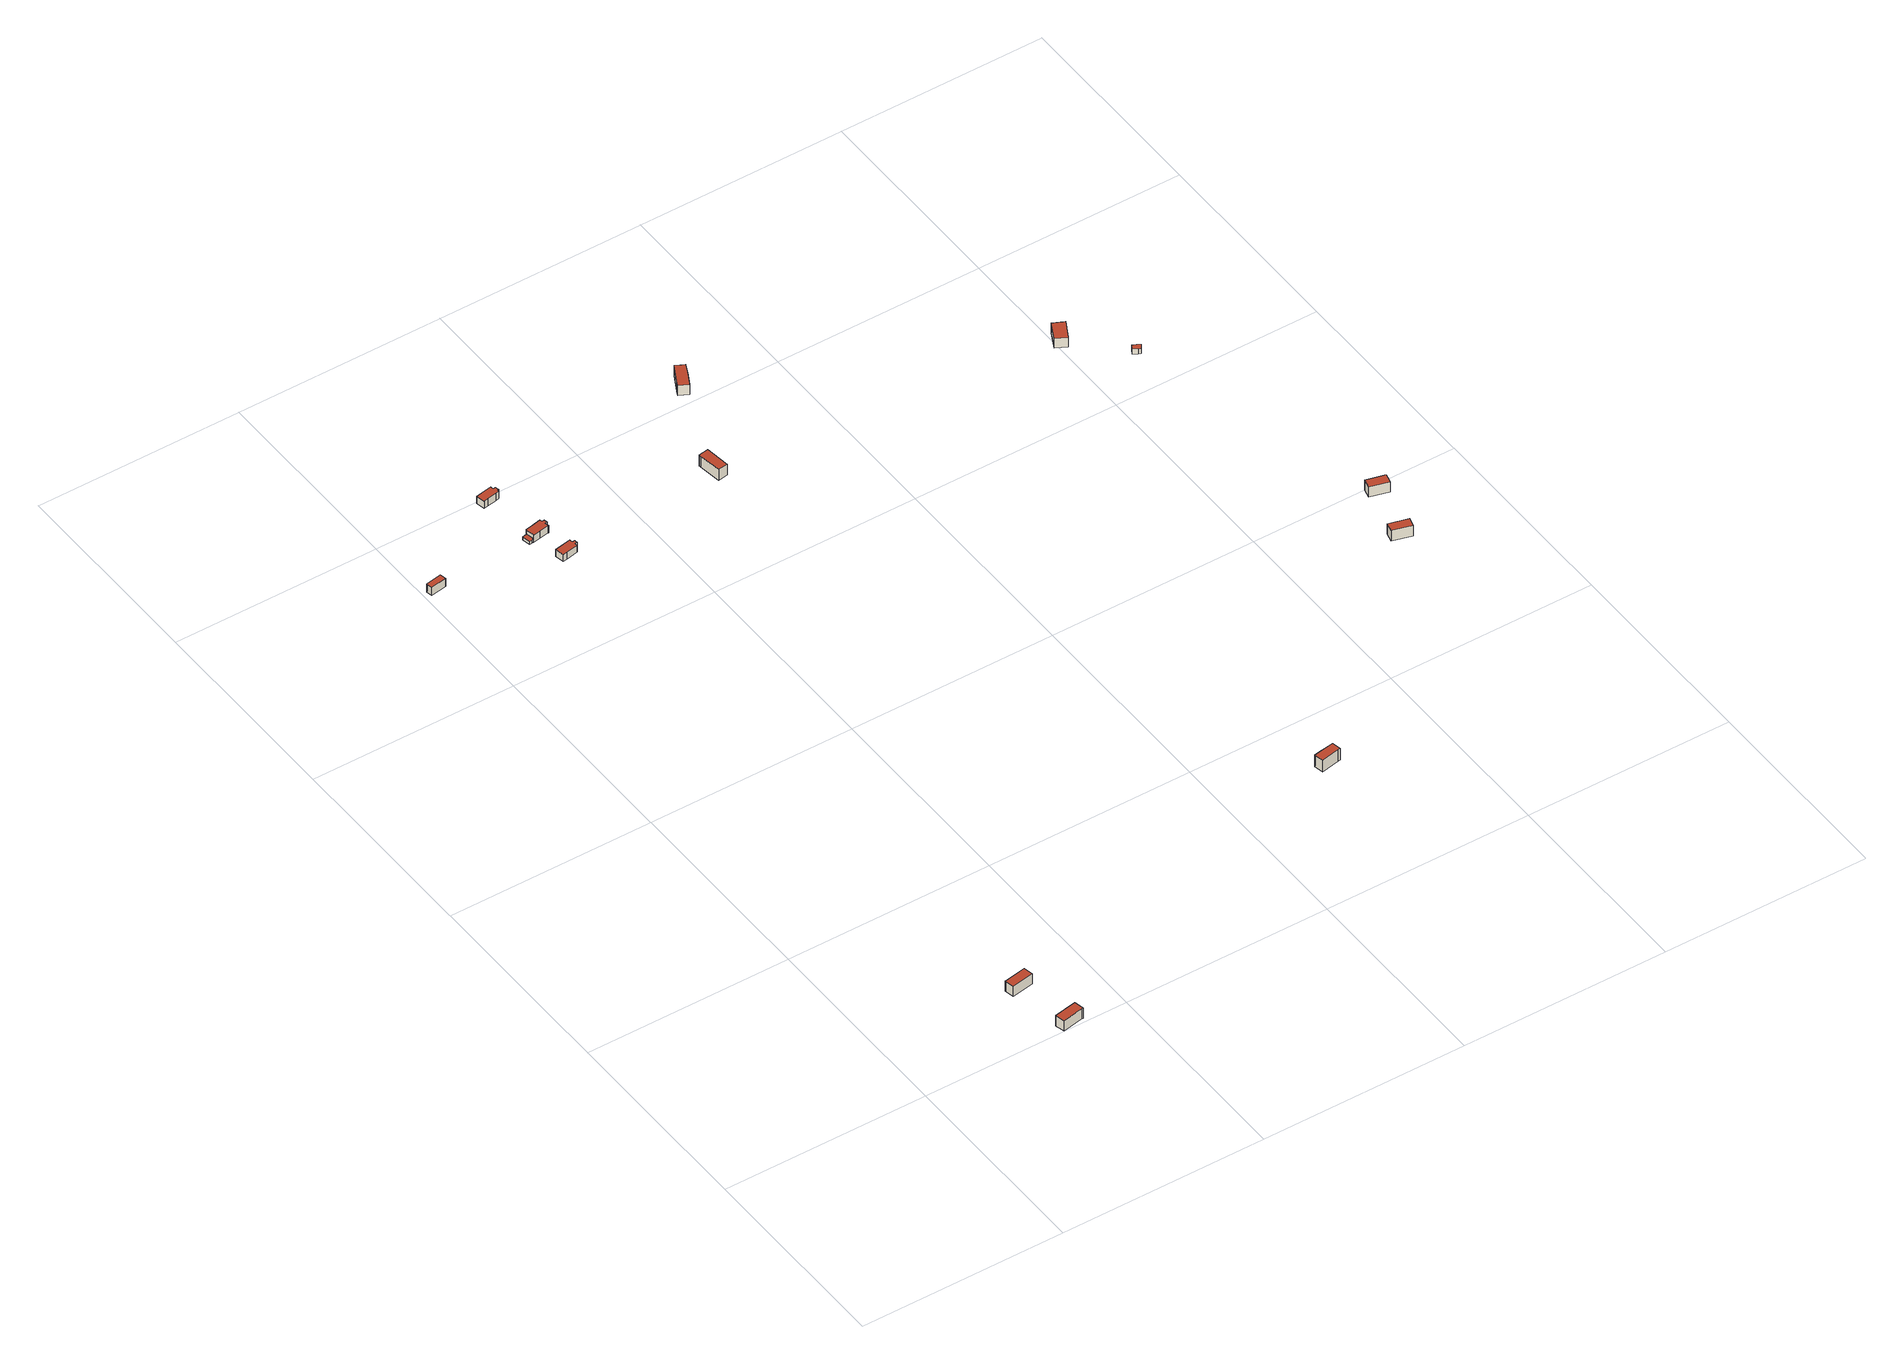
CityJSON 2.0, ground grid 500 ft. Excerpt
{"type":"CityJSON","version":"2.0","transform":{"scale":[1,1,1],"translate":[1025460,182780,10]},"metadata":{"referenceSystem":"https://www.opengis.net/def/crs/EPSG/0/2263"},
"CityObjects":{
"building1":{"type":"Building","attributes":{"name":"Bldg_4210005734","BIN":"4246286"},"geometry":[{"type":"MultiSurface","lod":"2","boundaries":[[[0,1,2,3,4]],[[5,6,7,8,9]],[[9,8,4,3]],[[5,9,3,2]],[[6,5,2,1]],[[7,6,1,0]],[[8,7,0,4]]],"semantics":{"surfaces":[{"type":"GroundSurface"},{"type":"RoofSurface","BIN":"4246286"},{"type":"WallSurface"}],"values":[0,1,2,2,2,2,2]}}]},
"building2":{"type":"Building","attributes":{"name":"Bldg_4210002488","BIN":"4246281"},"geometry":[{"type":"MultiSurface","lod":"2","boundaries":[[[10,11,12,13,14,15]],[[16,17,18,19,20,21]],[[19,18,15,14]],[[20,19,14,13]],[[21,20,13,12]],[[16,21,12,11]],[[17,16,11,10]],[[18,17,10,15]]],"semantics":{"surfaces":[{"type":"GroundSurface"},{"type":"RoofSurface","BIN":"4246281"},{"type":"WallSurface"}],"values":[0,1,2,2,2,2,2,2]}}]},
"building3":{"type":"Building","attributes":{"name":"Bldg_4210006417","BIN":"4245477"},"geometry":[{"type":"MultiSurface","lod":"2","boundaries":[[[22,23,24,25]],[[26,27,28,29]],[[22,25,29,28]],[[23,22,28,27]],[[24,23,27,26]],[[25,24,26,29]]],"semantics":{"surfaces":[{"type":"RoofSurface","BIN":"4245477"},{"type":"GroundSurface"},{"type":"WallSurface"}],"values":[0,1,2,2,2,2]}}]},
"building4":{"type":"Building","attributes":{"name":"Bldg_4210013554","BIN":"4245528"},"geometry":[{"type":"MultiSurface","lod":"2","boundaries":[[[30,31,32,33,34,35,36,37,38,39,40,41]],[[42,43,44,45,46,47,48,49,50,51,52,53]],[[48,47,41,40]],[[49,48,40,39]],[[50,49,39,38]],[[51,50,38,37]],[[52,51,37,36]],[[53,52,36,35]],[[42,53,35,34]],[[43,42,34,33]],[[44,43,33,32]],[[45,44,32,31]],[[46,45,31,30]],[[47,46,30,41]]],"semantics":{"surfaces":[{"type":"GroundSurface"},{"type":"RoofSurface","BIN":"4245528"},{"type":"WallSurface"}],"values":[0,1,2,2,2,2,2,2,2,2,2,2,2,2]}}]},
"building5":{"type":"Building","attributes":{"name":"Bldg_4210002502","BIN":"4245524"},"geometry":[{"type":"MultiSurface","lod":"2","boundaries":[[[54,55,56,57,58,59,60,61,62,63,64,65,66,67,68,69,70,71]],[[72,73,74,75,76,77]],[[78,79,80,81,82,83,84,85,86,87,88,89,90,91]],[[77,82,81,72]],[[87,86,71,70]],[[88,87,70,69]],[[89,88,69,68]],[[90,89,68,67]],[[91,90,67,66]],[[78,91,66,65]],[[79,78,65,64]],[[80,79,64,63]],[[81,80,63,62]],[[73,72,62,61]],[[74,73,61,60]],[[75,74,60,59]],[[76,75,59,58]],[[77,76,58,57]],[[83,82,57,56]],[[84,83,56,55]],[[85,84,55,54]],[[86,85,54,71]]],"semantics":{"surfaces":[{"type":"GroundSurface"},{"type":"RoofSurface","BIN":"4245524"},{"type":"WallSurface"}],"values":[0,1,1,2,2,2,2,2,2,2,2,2,2,2,2,2,2,2,2,2,2,2]}}]},
"building6":{"type":"Building","attributes":{"name":"Bldg_4210003258","BIN":"4245518"},"geometry":[{"type":"MultiSurface","lod":"2","boundaries":[[[92,93,94,95,96,97,98,99,100,101,102,103]],[[104,105,106,107,108,109,110,111,112,113,114,115]],[[112,111,103,102]],[[113,112,102,101]],[[114,113,101,100]],[[115,114,100,99]],[[104,115,99,98]],[[105,104,98,97]],[[106,105,97,96]],[[107,106,96,95]],[[108,107,95,94]],[[109,108,94,93]],[[110,109,93,92]],[[111,110,92,103]]],"semantics":{"surfaces":[{"type":"GroundSurface"},{"type":"RoofSurface","BIN":"4245518"},{"type":"WallSurface"}],"values":[0,1,2,2,2,2,2,2,2,2,2,2,2,2]}}]},
"building7":{"type":"Building","attributes":{"name":"Bldg_4210004069","BIN":"4245605"},"geometry":[{"type":"MultiSurface","lod":"2","boundaries":[[[116,117,118,119,120,121]],[[122,123,124,125,126,127]],[[122,127,121,120]],[[123,122,120,119]],[[124,123,119,118]],[[125,124,118,117]],[[126,125,117,116]],[[127,126,116,121]]],"semantics":{"surfaces":[{"type":"GroundSurface"},{"type":"RoofSurface","BIN":"4245605"},{"type":"WallSurface"}],"values":[0,1,2,2,2,2,2,2]}}]},
"building8":{"type":"Building","attributes":{"name":"Bldg_4210006714","BIN":"4246650"},"geometry":[{"type":"MultiSurface","lod":"2","boundaries":[[[128,129,130,131,132,133]],[[134,135,136,137,138,139]],[[134,139,133,132]],[[135,134,132,131]],[[136,135,131,130]],[[137,136,130,129]],[[138,137,129,128]],[[139,138,128,133]]],"semantics":{"surfaces":[{"type":"GroundSurface"},{"type":"RoofSurface","BIN":"4246650"},{"type":"WallSurface"}],"values":[0,1,2,2,2,2,2,2]}}]},
"building9":{"type":"Building","attributes":{"name":"Bldg_4210006710","BIN":"4245587"},"geometry":[{"type":"MultiSurface","lod":"2","boundaries":[[[140,141,142,143,144,145,146,147,148]],[[149,150,151,152,153,154,155,156,157]],[[149,157,148,147]],[[150,149,147,146]],[[151,150,146,145]],[[152,151,145,144]],[[153,152,144,143]],[[154,153,143,142]],[[155,154,142,141]],[[156,155,141,140]],[[157,156,140,148]]],"semantics":{"surfaces":[{"type":"GroundSurface"},{"type":"RoofSurface","BIN":"4245587"},{"type":"WallSurface"}],"values":[0,1,2,2,2,2,2,2,2,2,2]}}]},
"building10":{"type":"Building","attributes":{"name":"Bldg_4210012736","BIN":"4246020"},"geometry":[{"type":"MultiSurface","lod":"2","boundaries":[[[158,159,160,161]],[[162,163,164,165]],[[162,165,161,160]],[[163,162,160,159]],[[164,163,159,158]],[[165,164,158,161]]],"semantics":{"surfaces":[{"type":"GroundSurface"},{"type":"RoofSurface","BIN":"4246020"},{"type":"WallSurface"}],"values":[0,1,2,2,2,2]}}]},
"building11":{"type":"Building","attributes":{"name":"Bldg_4210007922","BIN":"4245982"},"geometry":[{"type":"MultiSurface","lod":"2","boundaries":[[[166,167,168,169]],[[170,171,172,173]],[[170,173,169,168]],[[171,170,168,167]],[[172,171,167,166]],[[173,172,166,169]]],"semantics":{"surfaces":[{"type":"GroundSurface"},{"type":"RoofSurface","BIN":"4245982"},{"type":"WallSurface"}],"values":[0,1,2,2,2,2]}}]},
"building12":{"type":"Building","attributes":{"name":"Bldg_4210016144","BIN":"4246026"},"geometry":[{"type":"MultiSurface","lod":"2","boundaries":[[[174,175,176,177,178,179]],[[180,181,182,183,184,185]],[[180,185,179,178]],[[181,180,178,177]],[[182,181,177,176]],[[183,182,176,175]],[[184,183,175,174]],[[185,184,174,179]]],"semantics":{"surfaces":[{"type":"GroundSurface"},{"type":"RoofSurface","BIN":"4246026"},{"type":"WallSurface"}],"values":[0,1,2,2,2,2,2,2]}}]},
"building13":{"type":"Building","attributes":{"name":"Bldg_4511006939","BIN":"4590702"},"geometry":[{"type":"MultiSurface","lod":"2","boundaries":[[[186,187,188,189,190,191,192]],[[193,194,195,196,197,198,199]],[[193,199,192,191]],[[194,193,191,190]],[[195,194,190,189]],[[196,195,189,188]],[[197,196,188,187]],[[198,197,187,186]],[[199,198,186,192]]],"semantics":{"surfaces":[{"type":"GroundSurface"},{"type":"RoofSurface","BIN":"4590702"},{"type":"WallSurface"}],"values":[0,1,2,2,2,2,2,2,2]}}]}
},
"vertices":[
[346,1,2],[341,24,2],[395,34,2],[400,11,2],[398,11,2],[395,34,31],[341,24,31],[346,1,31],[398,11,31],[400,11,31],
[315,168,3],[368,178,3],[372,155,3],[318,145,3],[314,167,3],[314,168,3],[368,178,31],[315,168,31],[314,168,31],[314,167,31],[318,145,31],[372,155,31],
[46,1834,33],[8,1827,33],[10,1812,33],[49,1819,33],[10,1812,10],[8,1827,10],[46,1834,10],[49,1819,10],
[302,1748,8],[292,1746,8],[288,1768,8],[299,1770,8],[329,1776,8],[330,1768,8],[331,1768,8],[336,1769,8],[337,1761,8],[332,1760,8],[331,1760,8],[332,1754,8],[329,1776,27],[299,1770,27],[288,1768,27],[292,1746,27],[302,1748,27],[332,1754,27],[331,1760,27],[332,1760,27],[337,1761,27],[336,1769,27],[331,1768,27],[330,1768,27],
[315,1836,7],[292,1832,7],[276,1829,7],[276,1831,7],[270,1829,7],[265,1828,7],[261,1848,7],[268,1849,7],[272,1850,7],[272,1852,7],[289,1855,7],[312,1860,7],[313,1854,7],[314,1854,7],[319,1855,7],[321,1846,7],[315,1845,7],[317,1836,7],[272,1850,16],[268,1849,16],[261,1848,16],[265,1828,16],[270,1829,16],[276,1831,16],[312,1860,27],[289,1855,27],[272,1852,27],[272,1850,27],[276,1831,27],[276,1829,27],[292,1832,27],[315,1836,27],[317,1836,27],[315,1845,27],[321,1846,27],[319,1855,27],[314,1854,27],[313,1854,27],
[282,1977,7],[259,1973,7],[249,1971,7],[245,1992,7],[259,1995,7],[281,1999,7],[285,2000,7],[286,1992,7],[292,1993,7],[294,1984,7],[291,1984,7],[291,1979,7],[285,2000,27],[281,1999,27],[259,1995,27],[245,1992,27],[249,1971,27],[259,1973,27],[282,1977,27],[291,1979,27],[291,1984,27],[294,1984,27],[292,1993,27],[286,1992,27],
[690,1762,15],[682,1816,15],[682,1821,15],[694,1823,15],[706,1825,15],[714,1765,15],[706,1825,45],[694,1823,45],[682,1821,45],[682,1816,45],[690,1762,45],[714,1765,45],
[1268,353,4],[1225,345,4],[1221,367,4],[1231,369,4],[1271,376,4],[1275,354,4],[1271,376,36],[1231,369,36],[1221,367,36],[1225,345,36],[1268,353,36],[1275,354,36],
[807,2046,9],[795,2023,9],[791,2015,9],[769,2026,9],[775,2038,9],[788,2063,9],[797,2080,9],[818,2069,9],[818,2068,9],[818,2069,37],[797,2080,37],[788,2063,37],[775,2038,37],[769,2026,37],[791,2015,37],[795,2023,37],[807,2046,37],[818,2068,37],
[1780,827,5],[1734,840,5],[1739,861,5],[1786,848,5],[1739,861,34],[1734,840,34],[1780,827,34],[1786,848,34],
[1508,1684,20],[1482,1697,20],[1503,1739,20],[1530,1726,20],[1503,1739,47],[1482,1697,47],[1508,1684,47],[1530,1726,47],
[1819,976,6],[1815,962,6],[1770,974,6],[1775,996,6],[1818,985,6],[1821,984,6],[1818,985,34],[1775,996,34],[1770,974,34],[1815,962,34],[1819,976,34],[1821,984,34],
[1617,1590,15],[1607,1596,15],[1613,1607,15],[1622,1603,15],[1630,1598,15],[1627,1593,15],[1623,1587,15],[1627,1593,29],[1630,1598,29],[1622,1603,29],[1613,1607,29],[1607,1596,29],[1617,1590,29],[1623,1587,29]
]}
